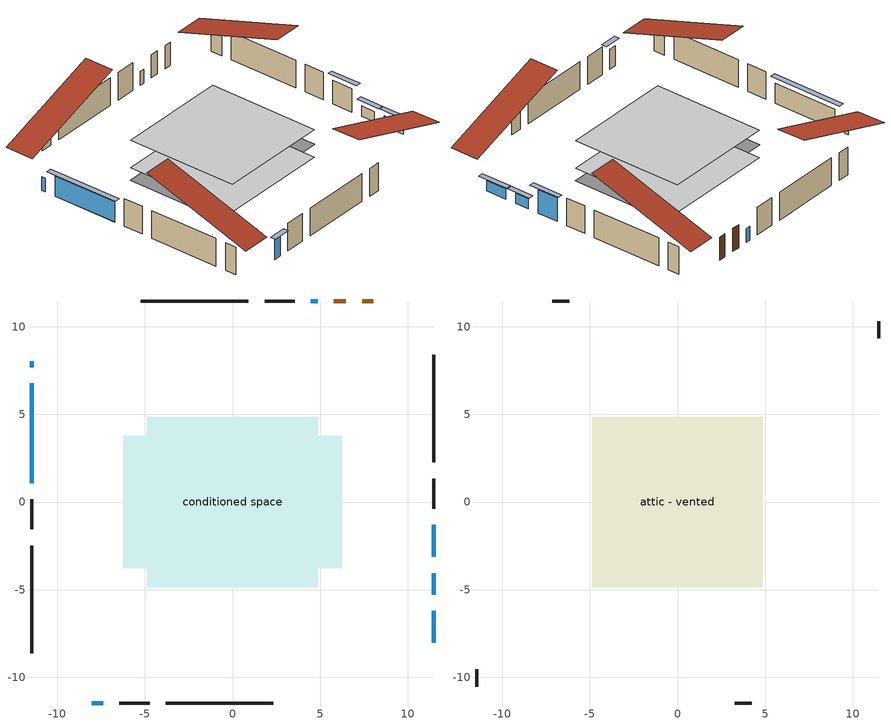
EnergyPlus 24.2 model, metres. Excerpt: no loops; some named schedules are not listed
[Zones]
conditioned space
 floor adiabatic (AdiabaticFloorConstruction): -4.87,-4.87 -4.87,4.87 4.87,4.87 4.87,-4.87 z0
 floor foundation (Slab1 construction): -6.25,-3.79 -6.25,3.79 6.25,3.79 6.25,-3.79 z0
 wall outside (AdiabaticWallConstruction 1): 8.04,11.47 7.4,11.47 / 6.47,11.47 5.79,11.47 z0:2.03
 wall outside (AdiabaticWallConstruction): 4.87,11.47 4.47,11.47 / -11.47,8.05 -11.47,7.7 z0:1.22; -8.04,-11.47 -7.38,-11.47 / -11.47,6.78 -11.47,1.08 z0:1.78; 11.47,-8.04 11.47,-6.21 / 11.47,-5.29 11.47,-4.07 z0:0.92; 11.47,-3.14 11.47,-1.31 z0:2.08
 wall outside (Wall1 construction): 3.55,11.47 1.83,11.47 / -6.45,-11.47 -4.74,-11.47 / -11.47,0.15 -11.47,-1.56 / 11.47,-0.38 11.47,1.34 z0:2.44
 wall outside (Wall2 construction): 0.9,11.47 -5.24,11.47 / -3.81,-11.47 2.33,-11.47 / -11.47,-2.49 -11.47,-8.63 / 11.47,2.27 11.47,8.4 z0:2.44
 window (WindowConstruction 5): 4.86,11.47 4.47,11.47 z0:1.22
 window (WindowConstruction 4): -8.04,-11.47 -7.38,-11.47 z0:1.78
 window (WindowConstruction 6): -11.47,8.04 -11.47,7.71 z0:1.22
 window (WindowConstruction): 11.47,-8.04 11.47,-6.21 z0:0.91
 window (WindowConstruction 1): 11.47,-5.29 11.47,-4.07 z0:0.91
 window (WindowConstruction 2): 11.47,-3.14 11.47,-1.31 z0:2.08
 window (WindowConstruction 3): -11.47,6.78 -11.47,1.08 z0:1.78
 door (Door): 8.04,11.47 7.4,11.47 z0:2.03
 door (Door 1): 6.47,11.47 5.79,11.47 z0:2.03
 ceiling adiabatic (AdiabaticFloorConstruction): 4.87,-4.87 4.87,4.87 -4.87,4.87 -4.87,-4.87 z0
attic - vented
 floor to conditioned space (Floor1 construction Reversed): -4.87,-4.87 -4.87,4.87 4.87,4.87 4.87,-4.87 z2.44
 wall outside (Wall3 construction): -6.17,11.47 -7.15,11.47 / 3.26,-11.47 4.24,-11.47 / -11.47,-9.56 -11.47,-10.54 / 11.47,9.33 11.47,10.32 z0:2.44
 roof outside (Roof1 construction): 8.97,11.47,2.44 8.97,1.99,5.6 11.47,1.99,5.6 11.47,11.47,2.44; -8.97,-11.47,2.44 -8.97,-1.99,5.6 -11.47,-1.99,5.6 -11.47,-11.47,2.44; -11.47,8.97,2.44 -1.99,8.97,5.6 -1.99,11.47,5.6 -11.47,11.47,2.44; 11.47,-8.97,2.44 1.99,-8.97,5.6 1.99,-11.47,5.6 11.47,-11.47,2.44
shading: -6.95,-11.47 -8.47,-11.47 -8.47,-11.9 -6.95,-11.9 z2.21; 11.47,-5.79 11.47,-8.47 11.9,-8.47 11.9,-5.79 z1.34; 11.47,-3.64 11.47,-5.72 11.9,-5.72 11.9,-3.64 z1.34; 11.47,-0.88 11.47,-3.57 11.9,-3.57 11.9,-0.88 z2.51; -11.47,0.65 -11.47,7.21 -11.9,7.21 -11.9,0.65 z2.21
[Building]
Building 1: Terrain=Suburbs
[Site:Location]
Quebec Intl AP_QC: Latitude {deg}=46.8; Longitude {deg}=-71.38; Time Zone {hr}=-5; Elevation {m}=74; Keep Site Location Information=Yes
[Site:GroundTemperature:Shallow]
0.0108218, -2.24938, -2.43038, -1.3578, 2.94801, 7.23376, 10.9493, 13.303, 13.5029, 11.5886, 7.96783, 3.81355
[Site:WaterMainsTemperature]
Calculation Method=Schedule; Temperature Schedule=mains temperature schedule
[Material] Roughness=Rough; Thermal Absorptance=0.9
Name | Thickness {m} | Conductivity {W/m-K} | Density {kg/m3} | Specific Heat {J/kg-K} | Solar Absorptance | Visible Absorptance
asphalt or fiberglass shingles | 0.00635 | 0.162714 | 1121.4 | 1465.45 | 0.4 | 0.4
ceiling loosefill ins | 0.169333 | 0.0480833 | 16.02 | 1046.75 | 0.7 | 0.7
ceiling stud and cavity | 0.1397 | 0.149692 | 65.682 | 1177.47 | 0.7 | 0.7
concrete 4.0 in. | 0.1016 | 1.803125 | 2242.8 | 837.4 | 0.7 | 0.7
door material | 0.04445 | 0.0451087 | 512.64 | 1214.23 | 0.7 | 0.7
floor covering | 0.0127 | 0.0433444 | 54.468 | 1339.84 | 0.6 | 0.6
floor rigid ins; wall rigid ins 1 | 0.512978 | 0.029427 | 32.04 | 1214.23 | 0.7 | 0.7
floor stud and cavity | 0.1397 | 1.75129 | 37.0049 | 1207.88 | 0.7 | 0.7
furniture material conditioned space 1 | 0.1524 | 0.115458 | 640.8 | 1214.23 | 0.6 | 0.6
gypsum board | 0.0127 | 0.160291 | 801 | 837.4 | 0.6 | 0.6
interior vertical ins | 0.025908 | 0.029427 | 32.04 | 1214.23 | 0.7 | 0.7
osb sheathing 0.5 in. | 0.0127 | 0.115458 | 512.64 | 1214.23 | 0.7 | 0.7
osb sheathing 0.75 in. | 0.01905 | 0.115458 | 512.64 | 1214.23 | 0.7 | 0.7
slab rigid ins | 0.0653415 | 0.029427 | 32.04 | 1214.23 | 0.7 | 0.7
wall rigid ins | 0.051816 | 0.029427 | 32.04 | 1214.23 | 0.7 | 0.7
wall stud and cavity | 0.1397 | 0.234733 | 139.0536 | 1170.24 | 0.7 | 0.7
wall stud and cavity 1 | 0.1397 | 0.211572 | 139.0536 | 1170.24 | 0.7 | 0.7
wall stud and cavity 2 | 0.0889 | 6.1454 | 50.32683 | 1063.81 | 0.6 | 0.6
wall stud and cavity 3 | 0.0889 | 0.380278 | 52.3479 | 1209.89 | 0.7 | 0.7
wall stud and cavity 4 | 0.0889 | 0.391764 | 83.0341 | 1211.67 | 0.7 | 0.7
wood siding | 0.0254 | 0.102417 | 544.68 | 1172.36 | 0.4 | 0.4
wood siding 1 | 0.00254 | 0.102417 | 544.68 | 1172.36 | 0.4 | 0.4
wood siding 2; wood siding 3 | 0.0254 | 0.102417 | 544.68 | 1172.36 | 0.7 | 0.7
[WindowMaterial:SimpleGlazingSystem]
Name | U-Factor {W/m2-K} | Solar Heat Gain Coefficient
WindowMaterial | 2.96619 | 0.55
WindowMaterial 1 | 2.95256 | 0.58
WindowMaterial 2 | 2.97414 | 0.6
WindowMaterial 3 | 2.909975 | 0.64
WindowMaterial 4 | 2.96789 | 0.56
WindowMaterial 5 | 3.04568 | 0.44
WindowMaterial 6 | 3.01899 | 0.57
[Construction]
AdiabaticFloorConstruction: floor stud and cavity, floor rigid ins, osb sheathing 0.75 in., floor covering
AdiabaticWallConstruction: wood siding 2, wall rigid ins 1, wall stud and cavity 3, gypsum board
AdiabaticWallConstruction 1: wood siding 3, wall rigid ins 1, wall stud and cavity 3, gypsum board
Door; Door 1: door material
Floor1 construction Reversed: gypsum board, ceiling stud and cavity, ceiling loosefill ins
furniture construction conditioned space 1: furniture material conditioned space 1
PartitionWallConstruction: gypsum board, wall stud and cavity 4, gypsum board
Roof1 construction: asphalt or fiberglass shingles
Slab1 construction: slab rigid ins, concrete 4.0 in.
Wall1 construction: wood siding, wall rigid ins, osb sheathing 0.5 in., wall stud and cavity, gypsum board
Wall2 construction: wood siding, wall rigid ins, osb sheathing 0.5 in., wall stud and cavity 1, gypsum board
Wall3 construction: wood siding 1, wall stud and cavity 2
WindowConstruction: WindowMaterial
WindowConstruction 1: WindowMaterial 1
WindowConstruction 2: WindowMaterial 2
WindowConstruction 3: WindowMaterial 3
WindowConstruction 4: WindowMaterial 4
WindowConstruction 5: WindowMaterial 5
WindowConstruction 6: WindowMaterial 6
[Zone] Multiplier=1; Part of Total Floor Area=Yes
Name | Volume {m3}
attic - vented | 48.6784
conditioned space | 231.3
[Space]
Name | Zone | Volume {m3}
attic - vented 1 | attic - vented | 48.6784
conditioned space 1 | conditioned space | 231.3
[ZoneInfiltration:EffectiveLeakageArea]
infil attic - vented 1: Zone or Space=attic - vented 1; Schedule=Always On Discrete; Effective Air Leakage Area {cm2}=3501.78; Stack Coefficient=0.000389428; Wind Coefficient=1.33332e-05
[ZoneMixing]
whole house fan mix: Zone or Space=attic - vented; Schedule=Always On Continuous; Design Flow Rate Calculation Method=Flow/Zone; Design Flow Rate {m3/s}=0; Source Zone or Space=conditioned space
[SurfaceProperty:ExposedFoundationPerimeter]
Slab1: Exposed Perimeter Calculation Method=TotalExposedPerimeter; Total Exposed Perimeter {m}=40.174
[InternalMass] Zone or ZoneList=conditioned space; Space or SpaceList=conditioned space 1
Name | Construction | Surface Area {m2}
furniture mass conditioned space 1 | furniture construction conditioned space 1 | 75.856
partition wall mass | PartitionWallConstruction | 189.64
[Lights]
interior lighting: Zone or ZoneList or Space or SpaceList=conditioned space 1; Schedule=interior lighting schedule; Design Level Calculation Method=LightingLevel; Lighting Level {W}=343.2; Return Air Fraction=0; Fraction Radiant=0.6; Fraction Visible=0.2; Fraction Replaceable=1
[People]
occupants: Zone or ZoneList or Space or SpaceList=conditioned space 1; Number of People Schedule=occupants schedule; Number of People Calculation Method=People; Number of People=3; Fraction Radiant=0.314171; Sensible Heat Fraction=0.56303; Activity Level Schedule=occupants activity schedule; Carbon Dioxide Generation Rate {m3/s-W}=0; Enable ASHRAE 55 Comfort Warnings=No; Mean Radiant Temperature Calculation Type=EnclosureAveraged
[ElectricEquipment] Zone or ZoneList or Space or SpaceList=conditioned space 1; Design Level Calculation Method=EquipmentLevel
Name | Schedule | Design Level {W} | Fraction Latent | Fraction Radiant | Fraction Lost
clothes dryer | clothes dryer schedule | 140.772 | 0.015 | 0.081 | 0.85
clothes washer | clothes washer schedule | 32.1985 | 0.03 | 0.162 | 0.7
cooking range | cooking range schedule | 215.147 | 0.08 | 0.432 | 0.2
dishwasher | dishwasher schedule | 66.8632 | 0.3 | 0.18 | 0.4
fridge | fridge schedule | 72.9452 | 0 | 0.6 | 0
mech vent bath fan 0 | mech vent bath fan 0 schedule | 50.2 | 0 | 0 | 1
mech vent house fan | mech vent house fan schedule | 0 | 0 | 0 | 1
mech vent house fan cfis | mech vent house fan cfis schedule | 0 | 0 | 0 | 0
mech vent range fan 0 | mech vent range fan 0 schedule | 57 | 0 | 0 | 1
misc plug loads | misc plug loads schedule | 494.7 | 0.045 | 0.513 | 0.1
whole house fan | Always On Discrete | 0 | 0 | 0 | 1
[OtherEquipment] Zone or ZoneList or Space or SpaceList=conditioned space 1; Design Level Calculation Method=EquipmentLevel
Name | Fuel Type | Schedule | Design Level {W} | Fraction Latent | Fraction Radiant | Fraction Lost
clothes dryer 1 | Electricity | clothes dryer schedule | 0 | 0.015 | 0.081 | 0.85
cooking range 1 | Electricity | cooking range schedule | 0 | 0.08 | 0.432 | 0.2
general water use latent | None | general water use schedule | 62.594 | 1 | 0 | 0
general water use sensible | None | general water use schedule | -61.6891 | 0 | 0.6 | 0
mech vent house fan latent load | None | Always On Discrete | 0 | 1 | 0 | 0
mech vent house fan sensible load | None | Always On Discrete | 0 | 0 | 0 | 0
water heater energy adjustment1 | Electricity | Always On Discrete | 0.01 | 0 | 0 | 1
[ZoneInfiltration:DesignFlowRate] Zone or ZoneList or Space or SpaceList=conditioned space 1; Schedule=Always On Discrete; Design Flow Rate Calculation Method=Flow/Zone; Design Flow Rate {m3/s}=0
infil flow; natural vent flow; whole house fan flow
[ZoneControl:Thermostat]
conditioned space Thermostat: Zone or ZoneList=conditioned space; Control Type Schedule=conditioned space Thermostat Schedule; Control 1=conditioned space temperature setpoint; Temperature Difference Between Cutout And Setpoint {deltaC}=0
[ZoneHVAC:Baseboard:Convective:Electric]
electric baseboard: Availability Schedule=Always On Discrete; Heating Design Capacity {W}=9388.53; Efficiency=1
[AirLoopHVAC:UnitarySystem]
unit heater unitary system: Control Type=Load; Controlling Zone or Thermostat Location=conditioned space; Dehumidification Control Type=None; Availability Schedule=Always On Discrete; Supply Fan=unit heater supply fan; Fan Placement=BlowThrough; Supply Air Fan Operating Mode Schedule=unit heater auto fan schedule; Heating Coil=unit heater htg coil; DX Heating Coil Sizing Ratio=1; Use DOAS DX Cooling Coil=No; Minimum Supply Air Temperature {C}=2; Latent Load Control=SensibleOnlyLoadControl; Cooling Supply Air Flow Rate Method=None; Heating Supply Air Flow Rate Method=SupplyAirFlowRate; Heating Supply Air Flow Rate {m3/s}=0.00141584; No Load Supply Air Flow Rate Method=SupplyAirFlowRate; No Load Supply Air Flow Rate {m3/s}=0; No Load Supply Air Flow Rate Control Set To Low Speed=Yes; Maximum Supply Air Temperature {C}=48.8889; Maximum Outdoor Dry-Bulb Temperature for Supplemental Heater Operation {C}=21; Ancillary On-Cycle Electric Power {W}=0; Ancillary Off-Cycle Electric Power {W}=0
[Fan:SystemModel]
unit heater supply fan: Availability Schedule=Always On Discrete; Design Maximum Air Flow Rate {m3/s}=0.00141584; Speed Control Method=Discrete; Electric Power Minimum Flow Rate Fraction=0.2; Design Pressure Rise {Pa}=500; Motor Efficiency=1; Motor In Air Stream Fraction=1; Design Electric Power Consumption {W}=Autosize; Design Power Sizing Method=PowerPerFlow; Electric Power Per Unit Flow Rate {W/(m3/s)}=28251.7; Electric Power Per Unit Flow Rate Per Unit Pressure {W/((m3/s)-Pa)}=1.66667; Fan Total Efficiency=0.7; Motor Loss Radiative Fraction=0; Number of Speeds=1; Speed Flow Fraction 1=1; Speed Electric Power Fraction 1=1
[Coil:Heating:Fuel]
unit heater htg coil: Availability Schedule=Always On Discrete; Fuel Type=OtherFuel1; Burner Efficiency=0.3; Nominal Capacity {W}=0.293071; On Cycle Parasitic Electric Load {W}=0; Off Cycle Parasitic Fuel Load {W}=0
[Zone equipment]
conditioned space: electric baseboard, unit heater unitary system
[Foundation:Kiva]
Foundation Kiva 1: Initial Indoor Air Temperature {C}=18; Interior Vertical Insulation Material=interior vertical ins; Interior Vertical Insulation Depth {m}=0.1016; Wall Height Above Grade {m}=0.1016; Wall Depth Below Slab {m}=0.2032
[Foundation:Kiva:Settings]
Soil Conductivity {W/m-K}=0.849921; Soil Density {kg/m3}=1842.3; Soil Specific Heat {J/kg-K}=418.7; Ground Solar Absorptivity=0.9; Ground Thermal Absorptivity=0.9; Ground Surface Roughness {m}=0.03; Far-Field Width {m}=40; Deep-Ground Boundary Condition=ZeroFlux; Deep-Ground Depth {m}=40; Minimum Cell Dimension {m}=0.2; Maximum Cell Growth Coefficient=3; Simulation Timestep=Timestep
[Exterior:Lights]
exterior lighting: Schedule=exterior lighting schedule; Design Level {W}=75.6
[EnergyManagementSystem:GlobalVariable]
infil_program_Qfan
infil_program_Qinf
natural_vent_program_Qnv
natural_vent_program_Qwhf
[EnergyManagementSystem:Sensor]
Name | Output:Variable or Output:Meter Index Key | Output:Variable or Output:Meter
airflow_gain | infil flow | Infiltration Sensible Heat Gain Energy
airflow_gain_1 | natural vent flow | Infiltration Sensible Heat Gain Energy
airflow_gain_2 | whole house fan flow | Infiltration Sensible Heat Gain Energy
airflow_loss | infil flow | Infiltration Sensible Heat Loss Energy
airflow_loss_1 | natural vent flow | Infiltration Sensible Heat Loss Energy
airflow_loss_2 | whole house fan flow | Infiltration Sensible Heat Loss Energy
clg_load_cond |  | Cooling:EnergyTransfer:Zone:CONDITIONED SPACE
clg_sp_s; clg_sp_s_1 | cooling setpoint | Schedule Value
clothes_dryer_exhaust_0_sch_s | clothes dryer exhaust 0 schedule | Schedule Value
conditioned_space_clg_unmet_s | conditioned space | Zone Cooling Setpoint Not Met Time
conditioned_space_htg_unmet_s | conditioned space | Zone Heating Setpoint Not Met Time
cool_season | cooling season schedule | Schedule Value
fridge_tin_s | conditioned space | Zone Mean Air Temperature
htg_load_cond |  | Heating:EnergyTransfer:Zone:CONDITIONED SPACE
htg_sp_s; htg_sp_s_1 | heating setpoint | Schedule Value
ig_ee_conv | clothes dryer | Electric Equipment Convective Heating Energy
ig_ee_conv_2 | cooking range | Electric Equipment Convective Heating Energy
ig_ee_conv_4 | fridge | Electric Equipment Convective Heating Energy
ig_ee_conv_5 | misc plug loads | Electric Equipment Convective Heating Energy
ig_ee_conv_6 | whole house fan | Electric Equipment Convective Heating Energy
ig_ee_rad | clothes dryer | Electric Equipment Radiant Heating Energy
ig_ee_rad_2 | cooking range | Electric Equipment Radiant Heating Energy
ig_ee_rad_4 | fridge | Electric Equipment Radiant Heating Energy
ig_ee_rad_5 | misc plug loads | Electric Equipment Radiant Heating Energy
ig_ee_rad_6 | whole house fan | Electric Equipment Radiant Heating Energy
ig_lgt_conv | interior lighting | Lights Convective Heating Energy
ig_lgt_rad | interior lighting | Lights Radiant Heating Energy
ig_lgt_vis | interior lighting | Lights Visible Radiation Heating Energy
ig_oe_conv | clothes dryer 1 | Other Equipment Convective Heating Energy
ig_oe_conv_1 | cooking range 1 | Other Equipment Convective Heating Energy
ig_oe_conv_2 | general water use latent | Other Equipment Convective Heating Energy
ig_oe_conv_3 | general water use sensible | Other Equipment Convective Heating Energy
ig_oe_conv_4 | water heater energy adjustment1 | Other Equipment Convective Heating Energy
ig_oe_rad | clothes dryer 1 | Other Equipment Radiant Heating Energy
ig_oe_rad_1 | cooking range 1 | Other Equipment Radiant Heating Energy
ig_oe_rad_2 | general water use latent | Other Equipment Radiant Heating Energy
ig_oe_rad_3 | general water use sensible | Other Equipment Radiant Heating Energy
ig_oe_rad_4 | water heater energy adjustment1 | Other Equipment Radiant Heating Energy
ig_ppl_conv | occupants | People Convective Heating Energy
ig_ppl_rad | occupants | People Radiant Heating Energy
im_conv | furniture mass conditioned space 1 | Surface Inside Face Convection Heat Gain Energy
im_conv_1 | partition wall mass | Surface Inside Face Convection Heat Gain Energy
im_ig | furniture mass conditioned space 1 | Surface Inside Face Internal Gains Radiation Heat Gain Energy
im_ig_1 | partition wall mass | Surface Inside Face Internal Gains Radiation Heat Gain Energy
im_lgt | furniture mass conditioned space 1 | Surface Inside Face Lights Radiation Heat Gain Energy
im_lgt_1 | partition wall mass | Surface Inside Face Lights Radiation Heat Gain Energy
im_sol | furniture mass conditioned space 1 | Surface Inside Face Solar Radiation Heat Gain Energy
im_sol_1 | partition wall mass | Surface Inside Face Solar Radiation Heat Gain Energy
im_surf | furniture mass conditioned space 1 | Surface Inside Face Net Surface Thermal Radiation Heat Gain Energy
im_surf_1 | partition wall mass | Surface Inside Face Net Surface Thermal Radiation Heat Gain Energy
mech_vent_bath_fan_0_sch_s | mech vent bath fan 0 schedule | Schedule Value
mech_vent_range_fan_0_sch_s | mech vent range fan 0 schedule | Schedule Value
mv_conv | mech vent bath fan 0 | Electric Equipment Convective Heating Energy
mv_conv_1 | mech vent house fan | Electric Equipment Convective Heating Energy
mv_conv_2 | mech vent house fan cfis | Electric Equipment Convective Heating Energy
mv_conv_3 | mech vent range fan 0 | Electric Equipment Convective Heating Energy
mv_conv_4 | mech vent house fan latent load | Other Equipment Convective Heating Energy
mv_conv_5 | mech vent house fan sensible load | Other Equipment Convective Heating Energy
mv_rad | mech vent bath fan 0 | Electric Equipment Radiant Heating Energy
mv_rad_1 | mech vent house fan | Electric Equipment Radiant Heating Energy
mv_rad_2 | mech vent house fan cfis | Electric Equipment Radiant Heating Energy
mv_rad_3 | mech vent range fan 0 | Electric Equipment Radiant Heating Energy
mv_rad_4 | mech vent house fan latent load | Other Equipment Radiant Heating Energy
mv_rad_5 | mech vent house fan sensible load | Other Equipment Radiant Heating Energy
natural_vent_s | natural vent schedule | Schedule Value
out_pb_s |  | Site Outdoor Air Barometric Pressure
out_wt_s |  | Site Outdoor Air Humidity Ratio
site_vw_s |  | Site Wind Speed
ss_back_out | Window1 | Surface Window Shortwave from Zone Back Out Window Heat Transfer Rate
ss_back_out_1 | Window11 | Surface Window Shortwave from Zone Back Out Window Heat Transfer Rate
ss_back_out_2 | Window2 | Surface Window Shortwave from Zone Back Out Window Heat Transfer Rate
ss_back_out_3 | Window3 | Surface Window Shortwave from Zone Back Out Window Heat Transfer Rate
ss_back_out_4 | Window5 | Surface Window Shortwave from Zone Back Out Window Heat Transfer Rate
ss_back_out_5 | Window6 | Surface Window Shortwave from Zone Back Out Window Heat Transfer Rate
ss_back_out_6 | Window7 | Surface Window Shortwave from Zone Back Out Window Heat Transfer Rate
ss_conv | Door1 | Surface Inside Face Convection Heat Gain Energy
ss_conv_1 | Door2 | Surface Inside Face Convection Heat Gain Energy
ss_conv_2 | Window1 | Surface Inside Face Convection Heat Gain Energy
ss_conv_3 | Window11 | Surface Inside Face Convection Heat Gain Energy
ss_conv_4 | Window2 | Surface Inside Face Convection Heat Gain Energy
ss_conv_5 | Window3 | Surface Inside Face Convection Heat Gain Energy
ss_conv_6 | Window5 | Surface Inside Face Convection Heat Gain Energy
ss_conv_7 | Window6 | Surface Inside Face Convection Heat Gain Energy
ss_conv_8 | Window7 | Surface Inside Face Convection Heat Gain Energy
ss_ig | Door1 | Surface Inside Face Internal Gains Radiation Heat Gain Energy
ss_ig_1 | Door2 | Surface Inside Face Internal Gains Radiation Heat Gain Energy
ss_ig_2 | Window1 | Surface Inside Face Internal Gains Radiation Heat Gain Energy
ss_ig_3 | Window11 | Surface Inside Face Internal Gains Radiation Heat Gain Energy
ss_ig_4 | Window2 | Surface Inside Face Internal Gains Radiation Heat Gain Energy
ss_ig_5 | Window3 | Surface Inside Face Internal Gains Radiation Heat Gain Energy
ss_ig_6 | Window5 | Surface Inside Face Internal Gains Radiation Heat Gain Energy
ss_ig_7 | Window6 | Surface Inside Face Internal Gains Radiation Heat Gain Energy
ss_ig_8 | Window7 | Surface Inside Face Internal Gains Radiation Heat Gain Energy
ss_lgt | Door1 | Surface Inside Face Lights Radiation Heat Gain Energy
ss_lgt_1 | Door2 | Surface Inside Face Lights Radiation Heat Gain Energy
ss_sol | Door1 | Surface Inside Face Solar Radiation Heat Gain Energy
ss_sol_1 | Door2 | Surface Inside Face Solar Radiation Heat Gain Energy
ss_surf | Door1 | Surface Inside Face Net Surface Thermal Radiation Heat Gain Energy
ss_surf_1 | Door2 | Surface Inside Face Net Surface Thermal Radiation Heat Gain Energy
ss_surf_2 | Window1 | Surface Inside Face Net Surface Thermal Radiation Heat Gain Energy
ss_surf_3 | Window11 | Surface Inside Face Net Surface Thermal Radiation Heat Gain Energy
ss_surf_4 | Window2 | Surface Inside Face Net Surface Thermal Radiation Heat Gain Energy
ss_surf_5 | Window3 | Surface Inside Face Net Surface Thermal Radiation Heat Gain Energy
ss_surf_6 | Window5 | Surface Inside Face Net Surface Thermal Radiation Heat Gain Energy
ss_surf_7 | Window6 | Surface Inside Face Net Surface Thermal Radiation Heat Gain Energy
ss_surf_8 | Window7 | Surface Inside Face Net Surface Thermal Radiation Heat Gain Energy
ss_trans_in | Window1 | Surface Window Transmitted Solar Radiation Rate
ss_trans_in_1 | Window11 | Surface Window Transmitted Solar Radiation Rate
ss_trans_in_2 | Window2 | Surface Window Transmitted Solar Radiation Rate
ss_trans_in_3 | Window3 | Surface Window Transmitted Solar Radiation Rate
ss_trans_in_4 | Window5 | Surface Window Transmitted Solar Radiation Rate
ss_trans_in_5 | Window6 | Surface Window Transmitted Solar Radiation Rate
ss_trans_in_6 | Window7 | Surface Window Transmitted Solar Radiation Rate
ss_trans_out | Window1 | Surface Inside Face Initial Transmitted Diffuse Transmitted Out Window Solar Radiation Rate
ss_trans_out_1 | Window11 | Surface Inside Face Initial Transmitted Diffuse Transmitted Out Window Solar Radiation Rate
ss_trans_out_2 | Window2 | Surface Inside Face Initial Transmitted Diffuse Transmitted Out Window Solar Radiation Rate
ss_trans_out_3 | Window3 | Surface Inside Face Initial Transmitted Diffuse Transmitted Out Window Solar Radiation Rate
ss_trans_out_4 | Window5 | Surface Inside Face Initial Transmitted Diffuse Transmitted Out Window Solar Radiation Rate
ss_trans_out_5 | Window6 | Surface Inside Face Initial Transmitted Diffuse Transmitted Out Window Solar Radiation Rate
ss_trans_out_6 | Window7 | Surface Inside Face Initial Transmitted Diffuse Transmitted Out Window Solar Radiation Rate
s_conv | Floor1 | Surface Inside Face Convection Heat Gain Energy
s_conv_1 | inferred conditioned ceiling | Surface Inside Face Convection Heat Gain Energy
s_conv_10 | Wall2:270 | Surface Inside Face Convection Heat Gain Energy
s_conv_11 | Wall2:90 | Surface Inside Face Convection Heat Gain Energy
s_conv_2 | inferred conditioned floor | Surface Inside Face Convection Heat Gain Energy
s_conv_3 | Slab1 | Surface Inside Face Convection Heat Gain Energy
s_conv_4 | Wall1:0 | Surface Inside Face Convection Heat Gain Energy
s_conv_5 | Wall1:180 | Surface Inside Face Convection Heat Gain Energy
s_conv_6 | Wall1:270 | Surface Inside Face Convection Heat Gain Energy
s_conv_7 | Wall1:90 | Surface Inside Face Convection Heat Gain Energy
s_conv_8 | Wall2:0 | Surface Inside Face Convection Heat Gain Energy
s_conv_9 | Wall2:180 | Surface Inside Face Convection Heat Gain Energy
s_ig | Floor1 | Surface Inside Face Internal Gains Radiation Heat Gain Energy
s_ig_1 | inferred conditioned ceiling | Surface Inside Face Internal Gains Radiation Heat Gain Energy
s_ig_10 | Wall2:270 | Surface Inside Face Internal Gains Radiation Heat Gain Energy
s_ig_11 | Wall2:90 | Surface Inside Face Internal Gains Radiation Heat Gain Energy
s_ig_2 | inferred conditioned floor | Surface Inside Face Internal Gains Radiation Heat Gain Energy
s_ig_3 | Slab1 | Surface Inside Face Internal Gains Radiation Heat Gain Energy
s_ig_4 | Wall1:0 | Surface Inside Face Internal Gains Radiation Heat Gain Energy
s_ig_5 | Wall1:180 | Surface Inside Face Internal Gains Radiation Heat Gain Energy
s_ig_6 | Wall1:270 | Surface Inside Face Internal Gains Radiation Heat Gain Energy
s_ig_7 | Wall1:90 | Surface Inside Face Internal Gains Radiation Heat Gain Energy
s_ig_8 | Wall2:0 | Surface Inside Face Internal Gains Radiation Heat Gain Energy
s_ig_9 | Wall2:180 | Surface Inside Face Internal Gains Radiation Heat Gain Energy
s_lgt | Floor1 | Surface Inside Face Lights Radiation Heat Gain Energy
s_lgt_1 | inferred conditioned ceiling | Surface Inside Face Lights Radiation Heat Gain Energy
s_lgt_10 | Wall2:270 | Surface Inside Face Lights Radiation Heat Gain Energy
s_lgt_11 | Wall2:90 | Surface Inside Face Lights Radiation Heat Gain Energy
s_lgt_2 | inferred conditioned floor | Surface Inside Face Lights Radiation Heat Gain Energy
s_lgt_3 | Slab1 | Surface Inside Face Lights Radiation Heat Gain Energy
